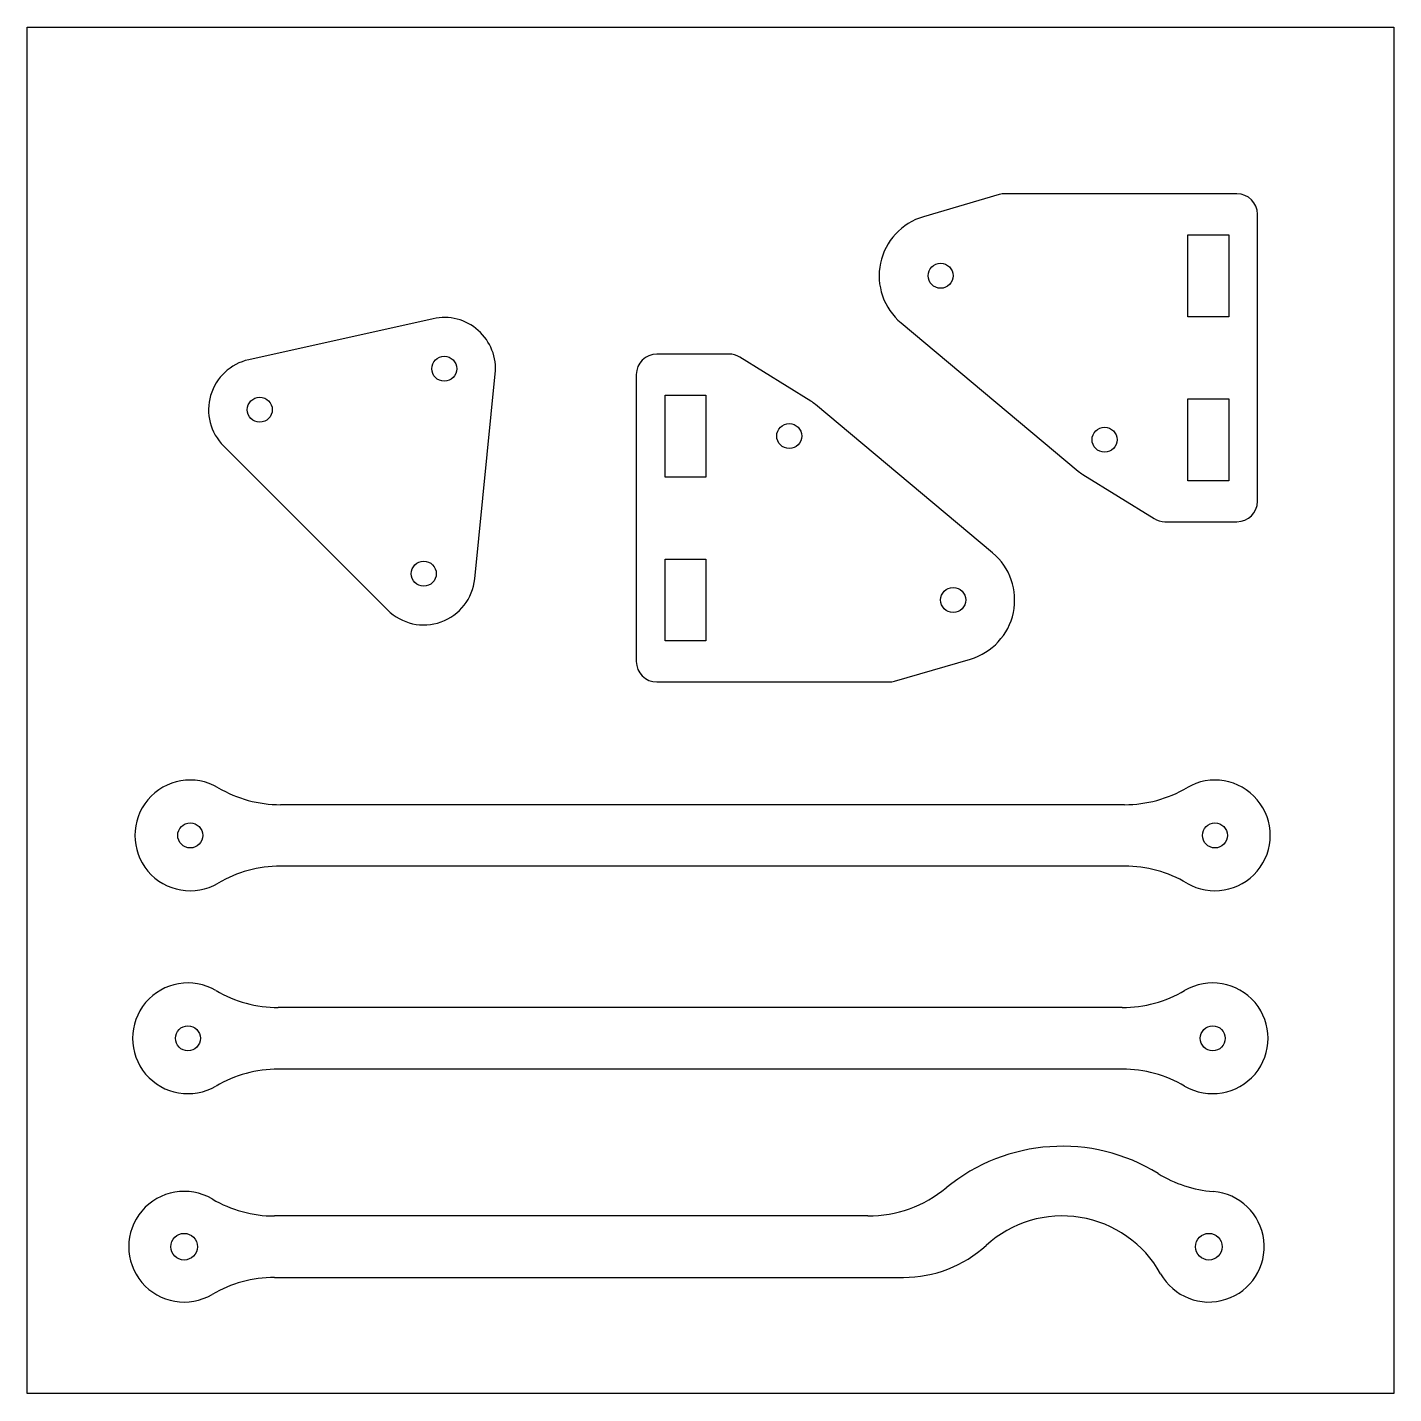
# Model space of a CAD drawing. Header units: millimetres. Extents: x -86 to 114, y -129 to 71.
import ezdxf

# ---------------------------------------------------------------- set-up
doc = ezdxf.new("R2010")
doc.units = ezdxf.units.MM

msp = doc.modelspace()

# ---------------------------------------------------------------- linework, layer by layer
at = {"color": 7, "linetype": 'Continuous', "lineweight": 25}
for p, q in [((56.02, 46.55), (44.91, 43.31)), ((90.81, 46.67), (56.86, 46.67)), ((93.81, 1.67), (93.81, 43.67)), ((83.61, 28.67), (83.61, 40.67)), ((83.61, 40.67), (89.61, 40.67)), ((89.61, 40.67), (89.61, 28.67)), ((-26.85, 28.38), (-53.85, 22.38)), ((89.61, 28.67), (83.61, 28.67)), ((41.65, 27.77), (67.58, 6.07)), ((16.44, 23.21), (5.89, 23.21)), ((28.43, 16.31), (18.02, 22.76)), ((-20.76, -9.68), (-17.76, 20.32)), ((2.89, 20.21), (2.89, -21.79)), ((7.09, 17.21), (13.09, 17.21)), ((7.09, 5.21), (7.09, 17.21)), ((13.09, 17.21), (13.09, 5.21)), ((83.61, 4.67), (83.61, 16.67)), ((83.61, 16.67), (89.61, 16.67)), ((89.61, 16.67), (89.61, 4.67)), ((55.05, -5.89), (29.12, 15.81)), ((-57.52, 9.76), (-33.52, -14.24)), ((13.09, 5.21), (7.09, 5.21)), ((68.27, 5.57), (78.69, -0.88)), ((89.61, 4.67), (83.61, 4.67)), ((80.26, -1.33), (90.81, -1.33)), ((7.09, -6.79), (13.09, -6.79)), ((7.09, -18.79), (7.09, -6.79)), ((13.09, -6.79), (13.09, -18.79)), ((13.09, -18.79), (7.09, -18.79)), ((40.69, -24.67), (51.79, -21.43)), ((5.89, -24.79), (39.85, -24.79)), ((74.36, -42.75), (-49.19, -42.75)), ((74.36, -51.75), (-49.19, -51.75)), ((74.03, -72.45), (-49.51, -72.45)), ((74.03, -81.45), (-49.51, -81.45)), ((36.8, -102.95), (-50.07, -102.95)), ((-50.07, -111.95), (41.99, -111.95))]:
    msp.add_line(p, q, dxfattribs=at)
msp.add_lwpolyline([(-86.25, 71.04), (113.75, 71.04), (113.75, -128.96), (-86.25, -128.96)], close=True)
for centre, radius in [((47.43, 34.67), 1.83), ((-25.22, 21.06), 1.83), ((-52.22, 15.06), 1.83), ((25.27, 11.21), 1.83), ((71.43, 10.67), 1.83), ((-28.22, -8.94), 1.83), ((49.27, -12.79), 1.83), ((-62.41, -47.25), 1.83), ((87.59, -47.25), 1.83), ((-62.74, -76.95), 1.83), ((87.26, -76.95), 1.83), ((-63.3, -107.45), 1.95), ((86.7, -107.45), 1.95)]:
    msp.add_circle(centre, radius, dxfattribs=at)
for centre, radius, start, end in [((56.86, 43.67), 3, 90, 106.2602), ((90.81, 43.67), 3, 0, 90), ((47.43, 34.67), 9, 106.2602, 230.0709), ((-25.22, 21.06), 7.5, 354.2894, 102.5288), ((-52.22, 15.06), 7.5, 102.5288, 225), ((5.89, 20.21), 3, 90, 180), ((16.44, 20.21), 3, 58.228, 90), ((25.27, 11.21), 6, 50.0709, 58.228), ((71.43, 10.67), 6, 230.0709, 238.228), ((90.81, 1.67), 3, 270, 0), ((80.26, 1.67), 3, 238.228, 270), ((49.27, -12.79), 9, 286.2602, 50.0709), ((-28.22, -8.94), 7.5, 225, 354.2894), ((5.89, -21.79), 3, 180, 270), ((39.85, -21.79), 3, 270, 286.2602), ((-62.41, -47.25), 8.1, 59.5497, 300.4503), ((87.59, -47.25), 8.1, 239.5497, 120.4503), ((-49.19, -24.75), 18, 239.5497, 270), ((74.36, -24.75), 18, 270, 300.4503), ((-49.19, -69.75), 18, 90, 120.4503), ((74.36, -69.75), 18, 59.5497, 90), ((-62.74, -76.95), 8.1, 59.5497, 300.4503), ((-49.51, -54.45), 18, 239.5497, 270), ((74.03, -54.45), 18, 270, 300.4503), ((87.26, -76.95), 8.1, 239.5497, 120.4503), ((-49.51, -99.45), 18, 90, 120.4503), ((74.03, -99.45), 18, 59.5497, 90), ((65.23, -119.45), 26.7, 58.2747, 129.4831), ((88.73, -81.43), 18, 238.2747, 265.5375), ((-63.3, -107.45), 8.1, 59.5497, 300.4503), ((36.8, -84.95), 18, 270, 309.4831), ((86.7, -107.45), 8.1, 209.1964, 85.5375), ((-50.07, -84.95), 18, 239.5497, 270), ((65.23, -119.45), 16.5, 29.1964, 132.3426), ((41.99, -93.95), 18, 270, 312.3426), ((-50.07, -129.95), 18, 90, 120.4503)]:
    msp.add_arc(centre, radius, start, end, dxfattribs=at)

doc.saveas('drawing.dxf')
